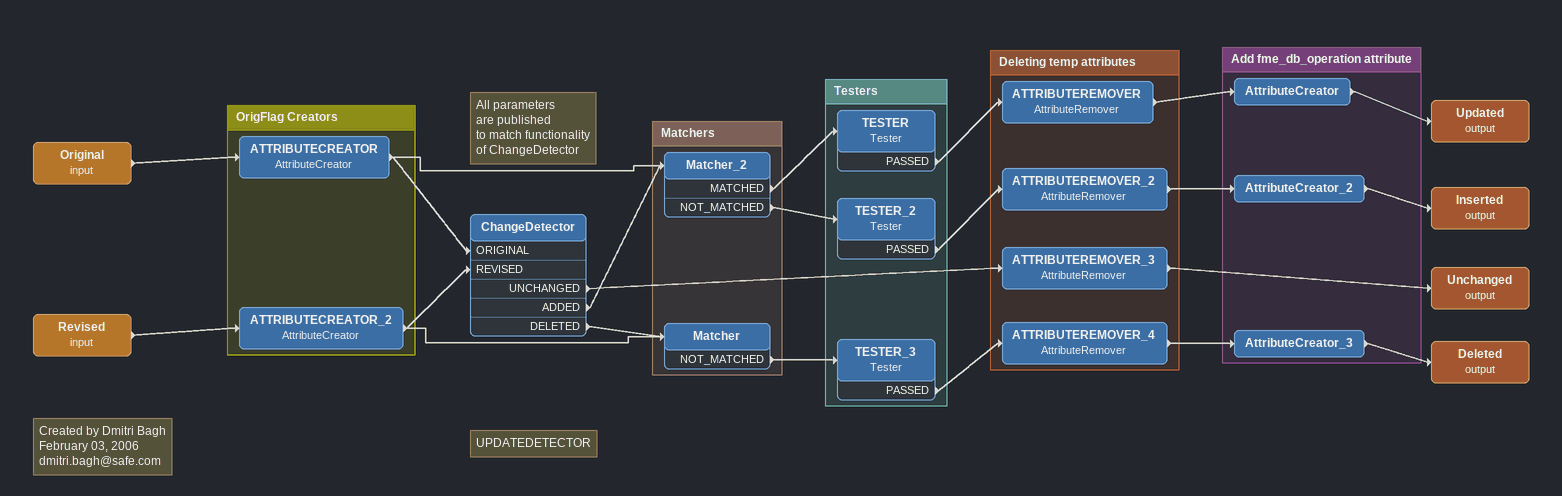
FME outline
Original (input)
    -> ATTRIBUTECREATOR
Note: Created by Dmitri Bagh / February 03, 2006 / dmitri.bagh@safe.com
Revised (input)
    -> ATTRIBUTECREATOR_2
Note: All parameters / are published / to match functionality / of ChangeDetector
Note: UPDATEDETECTOR
ChangeDetector
    UNCHANGED -> ATTRIBUTEREMOVER_3
    ADDED -> Matcher_2
    DELETED -> Matcher
Updated (output)
Inserted (output)
Unchanged (output)
Deleted (output)

Bookmark: OrigFlag Creators
ATTRIBUTECREATOR: AttributeCreator
    -> ChangeDetector [ORIGINAL]
    -> Matcher_2
ATTRIBUTECREATOR_2: AttributeCreator
    -> ChangeDetector [REVISED]
    -> Matcher

Bookmark: Matchers
Matcher_2
    MATCHED -> TESTER
    NOT_MATCHED -> TESTER_2
Matcher
    NOT_MATCHED -> TESTER_3

Bookmark: Testers
TESTER: Tester
    PASSED -> ATTRIBUTEREMOVER
TESTER_2: Tester
    PASSED -> ATTRIBUTEREMOVER_2
TESTER_3: Tester
    PASSED -> ATTRIBUTEREMOVER_4

Bookmark: Deleting temp attributes
ATTRIBUTEREMOVER: AttributeRemover
    -> AttributeCreator
ATTRIBUTEREMOVER_2: AttributeRemover
    -> AttributeCreator_2
ATTRIBUTEREMOVER_3: AttributeRemover
    -> Unchanged (output)
ATTRIBUTEREMOVER_4: AttributeRemover
    -> AttributeCreator_3

Bookmark: Add fme_db_operation attribute
AttributeCreator
    -> Updated (output)
AttributeCreator_2
    -> Inserted (output)
AttributeCreator_3
    -> Deleted (output)
